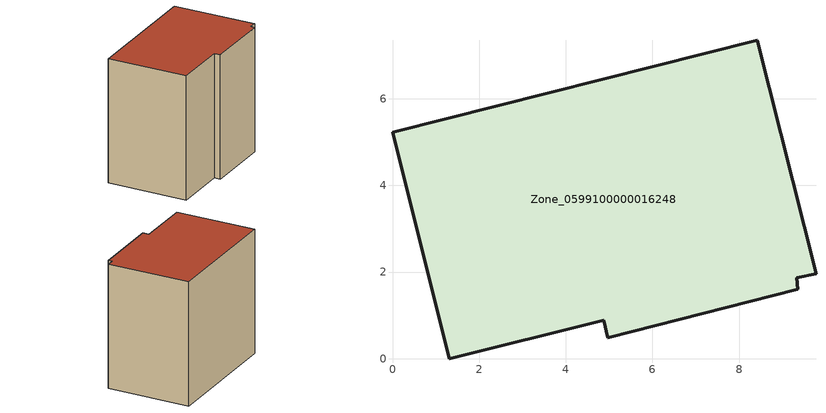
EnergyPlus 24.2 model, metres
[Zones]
Zone_0599100000016248
 floor ground (C_G): 4.88,0.89 1.3,0 0,5.23 8.42,7.35 9.78,1.96 9.33,1.87 9.36,1.6 4.97,0.49 z0
 wall outside (C_F): 8.42,7.35 0,5.23 1.3,0 4.88,0.89 4.97,0.49 9.36,1.6 9.33,1.87 9.78,1.96 8.42,7.35 z0:8.36
 roof outside (C_R): 4.97,0.49 9.36,1.6 9.33,1.87 9.78,1.96 8.42,7.35 0,5.23 1.3,0 4.88,0.89 z8.36
[BUILDING]
Pand.0599100000016248: North Axis=0; Terrain=City; Loads Convergence Tolerance Value=0.04; Temperature Convergence Tolerance Value=0.4; Solar Distribution=FullExterior; Maximum Number of Warmup Days=25; Minimum Number of Warmup Days=1
[Site:Location]
Rotterdam.The.Hague.AP_ZH_NLD Design_Conditions: Latitude=51.96; Longitude=4.45; Time Zone=1; Elevation=-4.5
[SITE:GROUNDTEMPERATURE:BUILDINGSURFACE]
18, 18, 18, 18, 18, 18, 18, 18, 18, 18, 18, 18
[MATERIAL] Thermal Absorptance=0.9; Solar Absorptance=0.7; Visible Absorptance=0.7
Name | Roughness | Thickness | Conductivity | Density | Specific Heat
G.TI.1975-1991 | MediumSmooth | 0.15 | 0.288461 | 540 | 1210
F.TI.1975-1991 | Rough | 0.3 | 0.230769 | 1920 | 840
R.TI.1975-1991 | MediumRough | 0.2 | 0.153846 | 1500 | 1000
[CONSTRUCTION]
C_G: G.TI.1975-1991
C_F: F.TI.1975-1991
C_R: R.TI.1975-1991
[ZONE]
Zone_0599100000016248: Type=1; Multiplier=1; Ceiling Height=Autocalculate; Volume=Autocalculate; Floor Area=autocalculate; Part of Total Floor Area=Yes
[ZONEINFILTRATION:DESIGNFLOWRATE]
Infil_Zone_0599100000016248: Zone or ZoneList or Space or SpaceList=Zone_0599100000016248; Schedule=AlwaysOn; Design Flow Rate Calculation Method=Flow/Area; Flow Rate per Floor Area=0.003; Constant Term Coefficient=1; Temperature Term Coefficient=0; Velocity Term Coefficient=0; Velocity Squared Term Coefficient=0
[HVACTEMPLATE:ZONE:IDEALLOADSAIRSYSTEM]
Zone_0599100000016248: Maximum Heating Supply Air Temperature=50; Minimum Cooling Supply Air Temperature=13; Maximum Heating Supply Air Humidity Ratio=0.0156; Minimum Cooling Supply Air Humidity Ratio=0.0077; Heating Limit=NoLimit; Cooling Limit=NoLimit; Dehumidification Control Type=ConstantSensibleHeatRatio; Cooling Sensible Heat Ratio=0.7; Dehumidification Setpoint=60; Humidification Control Type=None; Humidification Setpoint=30; Outdoor Air Method=None; Outdoor Air Flow Rate per Person=0.00944; Outdoor Air Flow Rate per Zone Floor Area=0; Outdoor Air Flow Rate per Zone=0; Demand Controlled Ventilation Type=None; Outdoor Air Economizer Type=NoEconomizer; Heat Recovery Type=None; Sensible Heat Recovery Effectiveness=0.7; Latent Heat Recovery Effectiveness=0.65
[ZONECONTROL:THERMOSTAT]
ThermostatControl_Zone_0599100000016248: Zone or ZoneList=Zone_0599100000016248; Control Type Schedule=DualSetpointControlType; Control 1=Thermostat_Zone_0599100000016248; Temperature Difference Between Cutout And Setpoint=0
[THERMOSTATSETPOINT:DUALSETPOINT]
Thermostat_Zone_0599100000016248: Heating Setpoint Temperature Schedule=HeatingSetpoint_Zone_0599100000016248; Cooling Setpoint Temperature Schedule=CoolingSetpoint_Zone_0599100000016248
[SCHEDULE:COMPACT]
HeatingSetpoint_Zone_0599100000016248: Through: 12/31, For: AllDays, Until: 24:00, 21
CoolingSetpoint_Zone_0599100000016248: Through: 12/31, For: AllDays, Until: 24:00, 24
DualSetpointControlType: Through: 12/31, For: AllDays, Until: 24:00, 4
AlwaysOn: Through: 12/31, For: AllDays, Until: 24:00, 1
